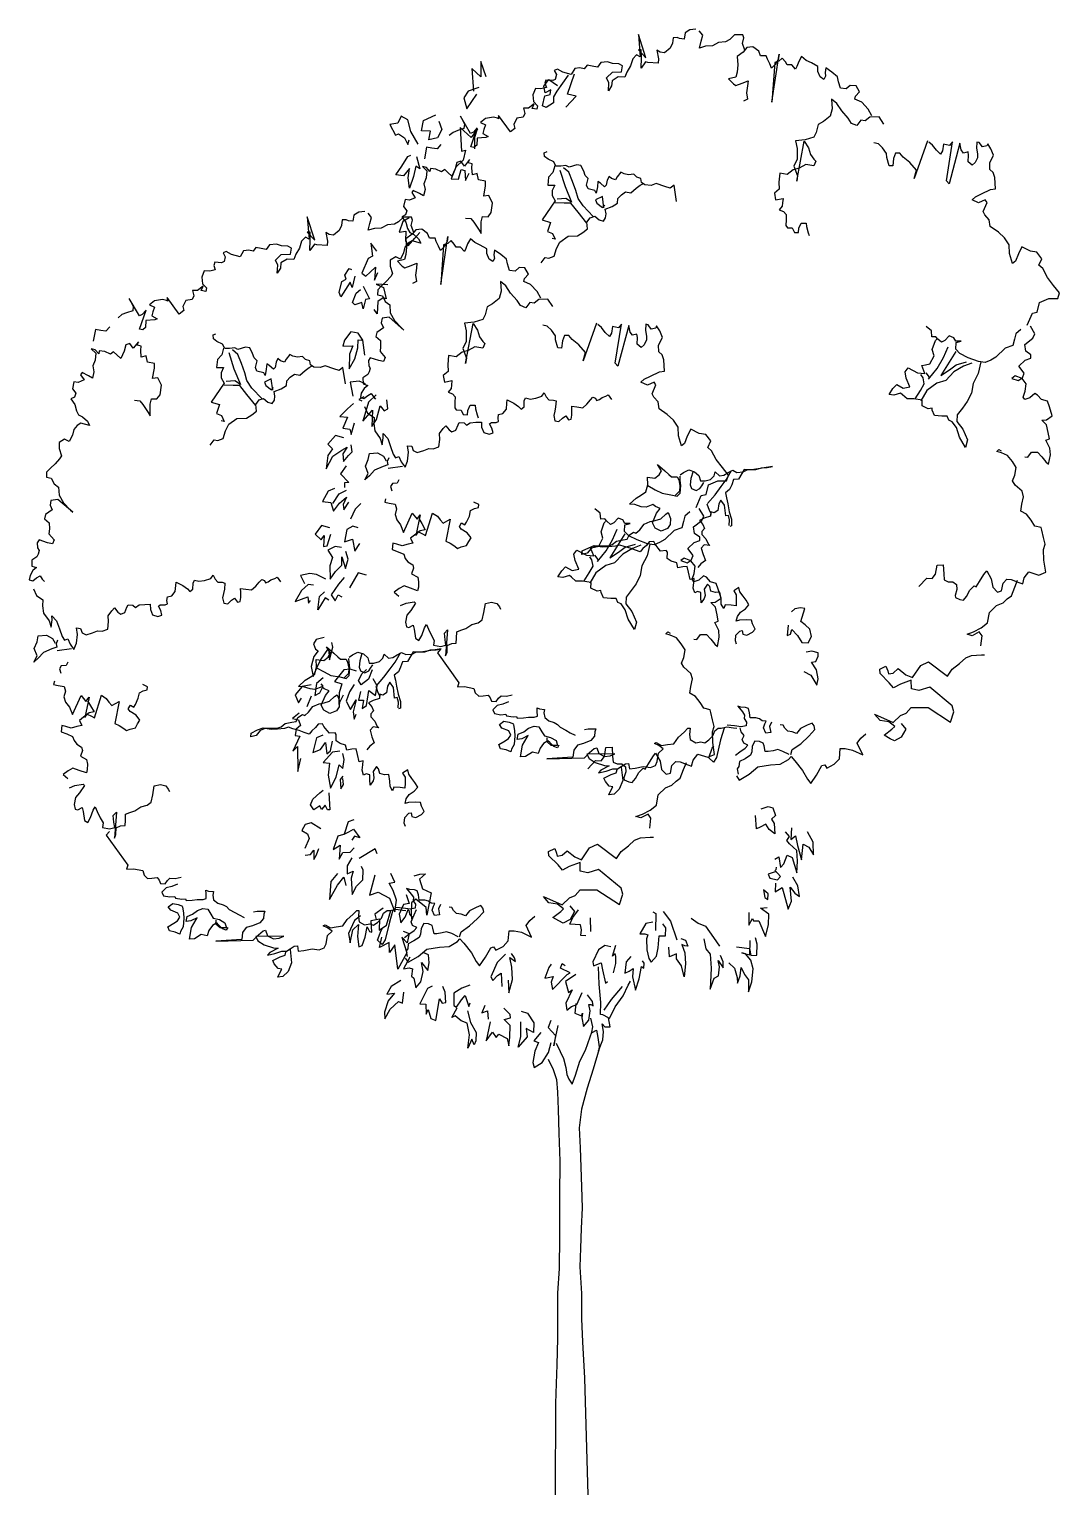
# Model space of a CAD drawing. Extents: x 5694.7 to 5702.2, y -1409.7 to -1398.9.
import ezdxf

# ---------------------------------------------------------------- set-up
doc = ezdxf.new("R2010")
doc.units = 0
doc.header["$MEASUREMENT"] = 0
doc.layers.get('0').update_dxf_attribs({"linetype": 'CONTINUOUS'})

# ---------------------------------------------------------------- blocks, each defined once
blk = doc.blocks.new('ARBREP')
for points in [[(-15.83, 190.74), (-18.78, 190.5), (-21.15, 189.05), (-21.6, 185.97), (-23.78, 186.24), (-24.96, 186.71), (-26.87, 186.62), (-27.22, 183.91), (-28.4, 181.44), (-31.17, 179.17), (-33.29, 179.52), (-34.85, 180.53), (-34.11, 176.29), (-34.23, 174.26), (-39.28, 174.45), (-40.4, 174.87), (-42.59, 171.74), (-42.41, 176.86), (-42.45, 180.71), (-43.89, 180.68), (-40.25, 176.83), (-43.87, 188.15), (-43.04, 177.35), (-44.83, 178.21), (-46.67, 176.31), (-47.65, 172.87), (-49.53, 169.88), (-50.5, 167.41), (-53.74, 167.57), (-56.73, 165.67), (-57.01, 163.12), (-58.5, 160.74), (-58.25, 164.65), (-59.41, 167.02), (-56.57, 169.74), (-52.09, 170.03), (-51.65, 172.87), (-53.38, 173.82), (-56.47, 174.04), (-58.92, 174.85), (-62.27, 174.49), (-63.89, 172.25), (-66.44, 172.68), (-68.92, 173.27), (-70.31, 171.49), (-72.36, 171.92), (-74.93, 171.53), (-76.66, 168.63), (-80.76, 169.79), (-83.38, 171.27), (-84.9, 170.55), (-83.88, 168.71), (-84.47, 166.32), (-85.63, 165.81), (-88.94, 165.98), (-89.42, 164.4), (-88.72, 162.26), (-91.45, 161.73), (-94.07, 161.86), (-95.36, 158.81), (-94.99, 155.56), (-93.07, 153.48), (-93.4, 151.74), (-95.67, 152.17), (-94.71, 154.42), (-97.48, 152.3), (-99.89, 152.27), (-99.2, 149.69), (-99.99, 147.9), (-103.1, 147.37), (-104.6, 144.38), (-104.03, 142.42), (-106.26, 140.73), (-112.14, 148.76), (-112.03, 147.04), (-112.48, 147.42), (-114.44, 147.84), (-118.37, 147.18), (-120.82, 145.27), (-118.37, 144.16), (-119.17, 141.92), (-119.66, 139.96), (-117.07, 138.4), (-118.21, 137.96), (-122.52, 137.56), (-122.67, 134.22), (-124.04, 133.13), (-125.62, 133.47), (-122.46, 142.65), (-124.32, 140.51), (-125.68, 139.92), (-130.66, 148.33), (-128.71, 144.44), (-128.92, 142.39), (-131.94, 141.42), (-134.24, 140.48), (-136.07, 138.95)], [(8, 180.53), (6.79, 183.87), (7.45, 186.49), (6.98, 188.02), (2.98, 188.03), (0.65, 185.74), (-1.41, 184.66), (-4.82, 184.3), (-7.8, 182.71), (-11.12, 182.54), (-14.14, 181.58), (-13.32, 184.94), (-12.5, 187.86), (-14.26, 189.95)], [(69.96, 148.57), (68.13, 151.78), (64.99, 155.25), (61.7, 156.68), (62.02, 158.04), (63.95, 160.25), (62.23, 163.23), (59.43, 163.38), (57.44, 161.62), (54.65, 162.06), (53.66, 165.17), (53.21, 167.5), (50.45, 169.84), (47.41, 171.95), (47.13, 169.61), (47.4, 167.88), (46.53, 166.31), (44.74, 167.57), (43.61, 170.22), (43.67, 172.63), (40.46, 174.36), (37.84, 175.57), (35.63, 177.5), (34.29, 174.97), (33.39, 172.65), (32.7, 171.32), (30.84, 173.31), (28.66, 173.45), (27.79, 174.9), (26.26, 176.59), (24.63, 175.2), (22.59, 174.56), (21.17, 155.25), (24.7, 178.62), (24.27, 176.06), (22.84, 173.53), (21.01, 171.76), (20.15, 173.91), (18.99, 176.12), (18.43, 177.73), (15.71, 177.7), (14.77, 180), (11.97, 182.16), (9.02, 181.79), (7.22, 179.64), (4.23, 177.44), (4.52, 173.43), (4.21, 169.83), (3.54, 167.42), (0.05, 166.53), (2.42, 164.06), (3.6, 163.35), (6.72, 164.49), (9.55, 165.62), (9.34, 163.15), (8.8, 159.76), (9.34, 156.66), (7.42, 155.64)], [(75.74, 144.44), (73.41, 147.96), (68.95, 147.91), (66.65, 146.09), (64.63, 146.42), (62.6, 143.84), (59.99, 144.87), (58.39, 147.32), (55.23, 150.95), (52.9, 154.47), (50.23, 156.63), (50.57, 151.96), (49.58, 148.3), (46.42, 145.72), (43.83, 144.28), (42.76, 140.46), (41.71, 138.07), (37.46, 136.8), (32.7, 136.31), (33.52, 132.6), (33.56, 127.45), (31.88, 123.96), (33.74, 119.32), (33.3, 116.61), (36.97, 136.21), (39.08, 132.92), (40.07, 129.64), (41.67, 127.35), (42.62, 126.49), (41.66, 124.17), (37.76, 124.79), (34.56, 122.99), (31.58, 122.22), (28.68, 119.88), (25, 120.56), (24.59, 116.19), (24.82, 112.72), (22.43, 110.83), (23.02, 107.57), (26.66, 108.3), (26.39, 106.05), (26.2, 104.55), (24.81, 102.68), (26.89, 101.82), (28.14, 100.35), (28.08, 97.79), (28.01, 95.07), (28.74, 94), (31.08, 93.94), (32.16, 91.73), (34.21, 91.62), (34.39, 93.8), (35.51, 96.27), (37.92, 96.28), (38.12, 94.53), (38.87, 91.57), (39.37, 90.15)], [(97.02, 136.39), (90.59, 118), (91.66, 122.04), (88.43, 125.74), (85.18, 128.31), (83.63, 130.29), (81.45, 130.34), (80.48, 127.73), (80.09, 124.12), (78.3, 124.23), (77.17, 128.19), (77.07, 130.22), (75.16, 132.98), (73.11, 134.91), (70.93, 135.42)], [(145.62, 46.4), (148.16, 52.3), (150.52, 52.78), (151.69, 57.57), (156.26, 59.43), (160.55, 59.49), (161.46, 62.25), (158.45, 65.88), (155.51, 69.79), (153.2, 74.13), (151.36, 75.7), (152.78, 78.89), (150.36, 82.04), (147.21, 82.49), (143.1, 84.64), (141.37, 81.21), (139.94, 77.62), (138.54, 76.53), (137, 81.38), (136.88, 85.69), (134.61, 89.06), (131.58, 91.85), (127.65, 94.64), (127.13, 97.9), (124.99, 100.22), (124.21, 101.9), (126.1, 106.23), (125.16, 107.6), (121.88, 106.08), (118.75, 107.53), (120.38, 109.08), (123.35, 110.51), (127.78, 112.67), (130.26, 112.98), (129.95, 118.43), (129.1, 120.94), (127.47, 122.33), (127.39, 125.58), (129.21, 129.38), (128, 132.51), (126.4, 134.95), (126, 133.9), (123.8, 133.44), (122.28, 135.51), (121.13, 135.76), (121, 132.82), (121.4, 130.01), (121.42, 128.13), (120.3, 125.75), (118.84, 124.5), (116.93, 126.13), (117.01, 129.36), (116.8, 131.02), (114.6, 130.41), (113.44, 132), (112.83, 135.2), (107.57, 115.41), (106.26, 116.79), (109.22, 135.81), (107.75, 134.1), (104.82, 134.64), (104.37, 131.46), (103.43, 129.83), (101.37, 131.78), (99.53, 134.23), (97.68, 135.62)], [(-140.17, 134.59), (-142.03, 132.37), (-144.59, 132.72), (-147.14, 133.31), (-148.18, 127.55)], [(-25.26, 106.81), (-26.51, 114.75), (-28.36, 113.2), (-30.97, 114.01), (-35.18, 115.55), (-37.67, 114.63), (-40.7, 114.86), (-42.39, 116.09), (-42.72, 117.91), (-44.68, 118.58), (-46.15, 120.02), (-48.65, 119.71), (-50.89, 120.29), (-52.4, 121.01), (-54.17, 118.8), (-54.96, 117.38), (-56.98, 118.02), (-58.17, 119.02), (-59.12, 117.23), (-59.62, 114.68), (-60.41, 113.88), (-62.4, 115.74), (-63.66, 116.45), (-63.88, 113.87), (-64.39, 110.81), (-65.11, 112.11), (-68.41, 112.94), (-69.14, 114.77), (-68.38, 117.91), (-69.78, 119.45), (-70.55, 121.59), (-71.92, 124.25), (-73.95, 124.6), (-77.66, 123.56), (-79.17, 124.35), (-81.74, 124.03), (-84.15, 123.94), (-85.16, 126.08), (-87.92, 127.34), (-89.63, 128.75), (-89.81, 130.56), (-88.43, 131.19)], [(-128.19, 98.71), (-125.56, 98.42), (-124.08, 96.73), (-121.45, 92.74), (-120.51, 91.21), (-120.54, 96.87), (-119.88, 99.42), (-117.17, 99.36), (-115.59, 101.44), (-114.98, 106.02), (-116.77, 109.69), (-119.27, 109.37), (-118.38, 114.39), (-118.42, 116.67), (-121.79, 117.34), (-122.49, 120.45), (-124.82, 119.82), (-125.05, 123.14), (-124.94, 125.1), (-126.87, 125.61), (-126.17, 127.25), (-128.72, 124.07), (-130.42, 126.36), (-132.4, 125.81), (-133.13, 122.73), (-134.74, 119.08), (-136.8, 120.85), (-138.27, 122.32), (-139.82, 121.23), (-142.57, 122.51), (-145.28, 122.79), (-145.54, 121.36), (-147.24, 123.28), (-149.17, 123.79), (-147.03, 121.71), (-147.27, 118.24), (-148.46, 115.46), (-147.86, 112.67), (-148.59, 109.59), (-150.54, 110.63), (-153.66, 112.2), (-154.37, 111.16), (-152.71, 108.62), (-155.52, 107.34), (-157.63, 107.7), (-158.31, 104.31), (-156.7, 102.24), (-157.41, 100.22), (-159.18, 99.36), (-157.27, 96.75), (-156.37, 93.64), (-155.36, 91.58), (-153.41, 90.63), (-150.99, 88.52), (-149.97, 86.39), (-150.04, 86.4), (-154.23, 87.55), (-156.07, 86.38), (-157.71, 84.45), (-158.37, 81.68), (-159.88, 78.69), (-162.19, 79.74), (-164.86, 78.14), (-164.86, 75.27), (-163.67, 71.62), (-164.6, 70.2), (-166.85, 67.78), (-169.08, 65.71), (-170.94, 63.66), (-171, 61.23), (-168.67, 60.73), (-167.3, 58.05), (-165.08, 56.34), (-164.8, 52.42), (-162.69, 48.81), (-159.37, 45.2), (-158.21, 44.11), (-165.44, 50.4), (-168.85, 49.95), (-169.28, 47.62), (-168.21, 45.25), (-171.42, 42.98), (-171.92, 40.9), (-169.64, 39.03), (-169.55, 36.09), (-169.83, 33.6), (-167.34, 30.67), (-168.13, 28.81), (-170.46, 29.3), (-174.65, 30.62), (-175.52, 29.2), (-175.34, 26.72), (-174.62, 25.49), (-175.12, 23.75), (-175.75, 22.35), (-178.13, 20.75), (-178.11, 17.88), (-175.8, 17.14), (-177.63, 15.68), (-178.99, 13.37), (-179.41, 11.19), (-177.68, 10.71), (-175.83, 12.24), (-174.15, 13.19), (-173.06, 11.57), (-172.03, 10.42)], [(-84.68, 124.1), (-85.51, 120.87), (-87.68, 118.67), (-88.06, 114.68), (-84.68, 114.75), (-85.86, 112.13), (-85.92, 109.63), (-84.39, 107.12), (-90.79, 97.77), (-86.67, 96.61), (-88.14, 92.21), (-85.75, 91.24), (-84.38, 88.41), (-85.94, 88.68)], [(-82.16, 122.01), (-79.63, 114.11), (-76.49, 106.41), (-79.24, 108.2), (-83.4, 107.92)], [(-65.94, 99.38), (-70.88, 104.62), (-73.27, 108.3), (-74.39, 112.17), (-75.95, 116.58), (-77.81, 121.07), (-80.32, 123.25)], [(-91.21, 76.87), (-89.34, 79.48), (-87.54, 79.13), (-84.86, 80.04), (-83.74, 83.86), (-82.14, 87.01), (-78.16, 89.92), (-73.56, 90.05), (-70.96, 91.65), (-68.64, 93.48), (-69.03, 96.65), (-67.32, 98.88), (-65.18, 99.58), (-63.04, 97.88), (-60.93, 97.14), (-59.85, 98.86), (-59.65, 100.8), (-60.04, 103), (-56.63, 104.29), (-54.03, 105.95), (-53.89, 108.23), (-52.19, 110.07), (-50.12, 111.45), (-47.57, 111.02), (-44.96, 113.21), (-43.02, 114.69), (-41.43, 115.54)], [(-60.65, 103.63), (-61.42, 109.22), (-64.78, 107.57), (-64.06, 105.97), (-61.39, 103.87), (-60.31, 104.97)], [(-68.95, 96.2), (-73.29, 101.5), (-76.79, 105.89), (-80.04, 105.9), (-84.41, 106.06)], [(142.54, 44.37), (140.18, 42.3), (139.5, 39.69), (138.67, 36.61), (134.95, 35.2), (130.41, 30.84), (127.88, 29.39), (125.13, 28.33), (121.98, 28.78), (116.9, 30.62), (112.79, 32.68), (110.81, 34.7), (110.95, 38.01), (113.53, 38.7), (110.9, 38.7), (109.94, 40.37), (107.62, 41.25), (105.47, 38.98), (103.95, 38.24), (102.08, 39.72), (101.14, 40.87), (99.17, 40.78), (98.93, 43.72), (96.35, 45.88)], [(144.57, -17.69), (146, -17.88), (147.72, -15.51), (150.66, -15.42), (152.79, -17.66), (154.79, -20.11), (156.11, -21.36), (156.97, -16.76), (156.76, -13.53), (154.73, -9.55), (156.47, -8.9), (155.87, -5.8), (155.05, -2.09), (152.83, 0.22), (155.02, 0.32), (157.87, 2.22), (156.45, 6.7), (155.48, 9.44), (152.69, 10.25), (150.64, 12.42), (149.29, 13.14), (146.92, 11.01), (144.56, 10.29), (143.68, 11.46), (144.65, 14.29), (145.18, 17.83), (143.14, 20.44), (139.77, 21.8), (138.23, 20.56), (141.3, 19.49), (143.28, 20.73), (144.17, 23.14), (141.62, 26.42), (144.63, 29.45), (147.5, 30.44), (147.41, 32.03), (144.95, 33.82), (144.43, 37.08), (148.41, 40.08), (149.43, 42.24), (147.2, 45.98)], [(123.1, 28.53), (121.76, 22.97), (119.23, 17.97), (118.44, 13.39), (116.4, 9.22), (114.05, 5.96), (111.57, 2.77), (111.4, -0.48), (114.34, -4.23), (116.56, -9.41), (115.64, -13.08), (112.6, -8.04), (111.11, -3.47), (109.15, -0.58), (107.51, 0.21), (106.71, 2.04), (104.01, 2.04), (100.47, 2.5), (99.33, 5.02), (99.27, 6.06), (97.45, 5.66), (94.39, 7.08), (94.45, 9.89), (90.33, 10.51), (87.08, 10.5), (84.94, 12.45), (83.9, 13.38), (80.63, 12.31), (78.29, 12.6), (80.18, 15.65), (82.03, 17.55), (85.24, 15.82), (88.5, 16.34), (86.7, 20.69), (86.11, 23.74), (87.59, 25.65), (92.2, 23.2), (95.75, 22.89), (94.25, 26.77), (96.13, 27.11), (98.18, 27.59), (100.23, 31.47), (99.4, 34.65), (100.87, 38.93), (101.55, 39.66)], [(96.2, 23.19), (97.81, 21.12), (97.56, 20.13), (101.75, 25.41), (104.9, 30.75), (107.12, 35.91)], [(110.91, 33.63), (103.57, 21.89), (107.77, 24.65), (111.07, 27.07), (116.08, 28.61)], [(91.09, 10.63), (93.59, 14.57), (95.48, 17.86), (94.86, 20.88), (93.77, 22.41)], [(118.72, 28.02), (114.62, 26.54), (109.87, 23.78), (105.92, 19.5), (101.67, 18.23), (96.75, 14.58), (93.85, 9.59)], [(-177.39, 6.77), (-175.88, 3.57), (-172.76, 1.53), (-172.9, -1.4), (-172.39, -5.1), (-169.75, -8.72), (-168.7, -11.91), (-168.24, -8.38), (-168.35, -6.41), (-166.06, -8.72), (-164.72, -12.69), (-163.37, -16.41), (-162.28, -18.18), (-160.61, -17.6), (-159.54, -20.12), (-157.64, -22.79), (-156.44, -19.75), (-155.97, -15.45), (-156.42, -12.28), (-154.37, -12.55), (-153.61, -14.67), (-151.66, -15.55), (-148.54, -14.65), (-146.11, -13.65), (-143.86, -13.77), (-141.12, -12.77), (-140.73, -9.18), (-140.88, -6.3), (-139.1, -3.93), (-137.79, -2.53), (-136.18, -4.6), (-134.83, -5.47), (-132.84, -4.74), (-131.81, -2.14), (-131.25, -0.93), (-128.85, -1.08), (-127.66, -2.23), (-125.82, -1.06), (-123.12, -0.84), (-120.4, -0.74), (-120.37, -3.31), (-119.3, -5.83), (-116.69, -6.71), (-114.71, -6.07), (-115.25, -3.8), (-116.49, -1.65), (-115.56, -0.92), (-113.15, -0.91), (-112.09, -0.56), (-112.27, 1.19), (-112, 2.91), (-109.89, 3.48), (-108.25, 5.54), (-107.97, 8.4), (-107.84, 10.06), (-104.56, 8.39), (-102.26, 6.83), (-101.09, 5.53), (-99.63, 6.71), (-99.56, 9.64), (-98.93, 10.98), (-96.67, 10.48), (-93.94, 10.95), (-90.91, 11.79), (-89.81, 13.48), (-89.75, 13.48), (-88.8, 11.49), (-87.48, 10.12), (-85.3, 9.98), (-84.03, 9.57), (-84.25, 6.64), (-84.67, 4.55), (-85.17, 2.44), (-84.54, -0.21), (-82.67, -0.56), (-80.82, 1.21), (-79.29, 2.3), (-77.9, 0.3), (-76.61, 0.58), (-76.26, 2.54), (-76.35, 5.11), (-76.4, 6.92), (-73.91, 6.62), (-71.04, 6.26), (-69.04, 8.03), (-67.27, 10.02), (-66.11, 11.34), (-64.75, 10.87), (-64.24, 9.73), (-62.88, 10.29), (-61.58, 11.17), (-59.69, 11.88), (-58.61, 12.45), (-57.01, 10.22)], [(92.8, -80.97), (96.65, -76.93), (99.3, -77.05), (101.01, -74.97), (101.71, -70.55), (104.74, -70.31), (104.93, -74.69), (105.17, -77.63), (107.11, -78.58), (109.45, -78.57), (111.24, -79.9), (111.4, -82.4), (110.49, -85.31), (110.62, -86.22), (112.85, -87.25), (114.53, -87.6), (116.14, -85.73), (117.73, -82.76), (119.82, -80.62), (120.84, -81.02), (122.43, -78.43), (124.54, -75.08), (125.93, -73.36), (128.12, -77.19), (128.84, -81.28), (131.13, -83.61), (133.11, -83.06), (133.88, -79.29), (135.8, -77.31), (137.9, -77.58), (141.58, -79.01), (143.44, -79.58), (144.19, -76.66), (146.52, -73.71), (151.39, -75.33), (154.67, -73.9), (153.81, -68.07), (153.64, -62.94), (154.45, -60.3), (153.62, -57.04), (152.8, -53.41), (152.8, -53.41), (152.52, -52.13), (149.44, -51.44), (147.63, -48.54), (145.36, -45.68), (142.61, -44.12), (143.06, -40.81), (143.9, -37.14), (143.14, -34.47), (139.74, -31.45), (138.51, -29.46), (139.7, -26.7), (140.32, -22.94), (138.42, -20.04), (136.08, -17.03), (133.08, -15.76), (130.84, -15.18), (131.84, -14.14), (132.95, -14.77)], [(-165.6, -18.23), (-166.32, -19.96), (-166.05, -21.56), (-168.35, -22.48), (-172.46, -24.26), (-175.02, -26.92), (-177.16, -28.9), (-175.59, -25.85), (-176.94, -22.28), (-175.58, -19), (-174.99, -16.14), (-170.98, -15.7), (-168.14, -17.42), (-166.76, -19.73)], [(-165.8, -23.22), (-158.84, -22.26)], [(3.97, -109.09), (3.39, -107.42), (3.68, -104.62), (5.54, -102.63), (6.69, -102.35), (7.03, -104.17), (9.05, -104.59), (11.8, -103.15), (13.12, -101.75), (11.81, -99.15), (11.25, -97.33), (9, -97.21), (5.38, -97.28), (3.84, -97.77), (4.35, -95.6), (5.84, -93.51), (8.29, -91.84), (9.99, -89.92), (8.61, -87.54), (7.15, -85.63), (5.61, -83.47), (5.06, -81.36), (2.61, -83.03), (3.85, -85.02), (3.85, -87.9), (3.72, -90.37), (1.32, -90.09), (-1.64, -89.93), (-2.27, -91.6), (-3.5, -89.51), (-3.6, -86.88), (-4.12, -83.71), (-6.31, -83.88), (-8.55, -83.23), (-9.12, -80.94), (-10.13, -79.86), (-11.78, -82.25), (-11.41, -85.35), (-11.82, -86.76), (-13.21, -88.85), (-13.46, -86.19), (-13.47, -83.87), (-15.12, -83.37), (-16.41, -84.02), (-17.13, -81.66), (-16.83, -79.04), (-16.72, -77.07), (-18.61, -77.47), (-19.43, -73.98), (-20.05, -71.12), (-22.24, -71.29), (-24.6, -71.83), (-25.2, -69.41), (-27.83, -68.51), (-29.84, -67.27), (-29.77, -64.18), (-30.34, -63.41), (-33.07, -63.63), (-34.25, -62.19), (-35.78, -60.34), (-36.43, -58.96), (-38.62, -59.13), (-39.88, -60.85), (-41.64, -62.4), (-42.95, -64.02), (-45.37, -63.28), (-47.82, -62.25), (-50.89, -61.41), (-53, -60.7), (-54.96, -61.25), (-58.43, -61.63), (-61.47, -61.78), (-64.48, -61.25), (-66.91, -62.32), (-68.85, -64.7), (-71.43, -65.31), (-71.23, -63.59), (-68.1, -62), (-65.38, -60.94), (-61.83, -61.15), (-58.04, -61.02), (-56.68, -60.46), (-54.61, -58.85), (-51.35, -58.24), (-49.31, -57.84), (-48.42, -55.9), (-46.29, -54.44), (-45.09, -54.91), (-43.24, -53.37), (-41.14, -50.47), (-38.1, -49.26), (-35.66, -48.72), (-33.01, -47.88), (-30.55, -45.68), (-29.38, -44.87), (-28.17, -47.77), (-28.39, -50.7), (-29.65, -52.64), (-32.84, -53.98), (-35.75, -52.41), (-37.06, -49.82), (-35.05, -45.2), (-33.27, -42.97), (-35.59, -41.94), (-36.76, -40.92), (-40.13, -42.21), (-42.53, -42), (-45.67, -41.02), (-48.16, -40.81), (-44.91, -37.79), (-42.4, -36.19), (-40.24, -34.81), (-39.34, -31.29), (-39.48, -27.66), (-35.87, -28.12), (-33.71, -26.52), (-32.62, -24.51), (-34.59, -21.52), (-30.97, -24.61), (-29.04, -26.4), (-27.69, -27.41), (-25, -27.4), (-24.2, -28.99), (-23.66, -31.81), (-23.86, -34.52), (-26.1, -36.66)], [(-39.35, -31.73), (-35.69, -33.72), (-32.34, -35.36), (-27.99, -36.15), (-24.97, -36.82), (-23.44, -35.44), (-23.2, -31.73), (-23.45, -29.16), (-23.56, -27.19)], [(-23.45, -26.53), (-21.92, -25.29), (-19.26, -24.07), (-16.48, -24.95), (-14.42, -26.81), (-13.64, -29.48), (-11.39, -29.44), (-8.72, -28.69), (-7.02, -26.91), (-6.45, -25.03), (-4.31, -27.04), (-2.2, -26.65), (-0.05, -25.42), (2.08, -24.19), (4.11, -25.27), (7.21, -24.97), (9.11, -24.04), (13.4, -23.83), (16.14, -22.99), (18.95, -22.92), (21.44, -22.45), (11.45, -24.03), (7.68, -23.94), (4.94, -28.63), (2.5, -28.79), (1.63, -31.4), (0.51, -33.65), (-1.49, -35.33), (-0.93, -37.75), (-0.33, -40.64), (0.41, -44.59), (1.52, -48.15), (1.54, -51.31), (0.62, -51.69)], [(-17.22, -24.71), (-18.3, -28.31), (-18.59, -31.31), (-17.95, -33.22), (-15.78, -34.09), (-13.95, -33.16), (-13.02, -31.9), (-11.94, -30.18)], [(-10.21, -40.41), (-6.49, -36.28), (-3.52, -32.19), (-1.03, -28.93), (1.57, -24.4)], [(-160.65, -28.91), (-161.44, -30.55), (-163.79, -30.74), (-164.73, -32.15), (-164.1, -34.36)], [(-167.13, -38.26), (-167.54, -39.78), (-165.36, -40.36), (-162.43, -40.72), (-161.73, -43.01), (-162.48, -45.84), (-161.7, -48.36), (-159.79, -50.81), (-158.31, -54.53), (-154.14, -45.24), (-151.79, -48.1), (-150.22, -45.95), (-152.31, -55.98), (-151.12, -54.33), (-149.05, -55.28), (-147.63, -56.09), (-144.17, -45.1), (-141.86, -46.59), (-140.55, -48.43), (-139.09, -50.12), (-135.64, -48.17), (-137.73, -58.79), (-135.56, -59.84), (-133.34, -61.3), (-132, -62.33), (-130.25, -61.53), (-127.61, -60.99), (-126.57, -58.99), (-125.47, -57.2), (-127.31, -54.81), (-130.28, -53), (-131.15, -51.7), (-130.05, -49.84), (-128.5, -50.87), (-127.63, -49.59), (-126.28, -46.55), (-125.69, -43.91), (-123.85, -42.89), (-121.9, -42.41), (-121.71, -40.91), (-124.02, -39.8)], [(0.41, -51.22), (0.61, -48.44), (0, -46.24), (-1.29, -46.43), (-1.85, -41.29), (-3.67, -38.75), (-4.71, -40.69), (-5.23, -43.84), (-7, -45.01), (-8.49, -44.52), (-8.69, -46.57), (-11.81, -47.62), (-14.02, -48.7), (-12.42, -50.77), (-11.68, -52.6), (-12.94, -54.16), (-12.9, -55.51), (-10.98, -57.67), (-9.91, -60.04), (-9.03, -60.97), (-11.74, -60.53), (-13.28, -62.15), (-12.38, -65.33), (-11.23, -68.23), (-13.46, -69.84), (-14.93, -71.61)], [(-10.52, -40.56), (-9.44, -43.68), (-8.45, -45.58)], [(-150.95, -47.81), (-149.5, -50.19), (-147.83, -53.23), (-150.24, -53.71), (-153.01, -55.83), (-154.95, -57.31), (-153.86, -59.81), (-156.14, -60.29), (-159.03, -61.06), (-161.65, -60.32), (-163.6, -59.83), (-163.89, -62.89), (-161.05, -63.95), (-158.29, -65.21), (-157.59, -67.19), (-156.19, -68.88), (-153.88, -70.37), (-153.48, -72.04), (-154.51, -74.74), (-151.46, -76.4), (-151.07, -78.66), (-151.13, -81.22), (-151.54, -82.96), (-155.05, -81.75), (-158.12, -80.62), (-160.49, -81.91), (-162.94, -83.75), (-160.64, -85.6)], [(123.05, -109.89), (123.62, -105), (122.3, -103), (118.79, -104.89), (116.33, -104.15), (119.45, -103.02), (123.25, -101.08), (126.34, -98.65), (127.2, -93.61), (130.75, -90.16), (133.88, -88.86), (135.89, -86.97), (137.96, -85.42), (139.56, -81.3), (140.92, -77.87)], [(128.57, -77.94), (128.57, -77.94)], [(-159.78, -90.15), (-157.12, -89.08), (-153.17, -88.36), (-152.5, -89.04), (-154.86, -92.67), (-156.8, -94.97), (-157.47, -98.27), (-156.99, -100.62), (-155.72, -100.89), (-153.59, -99.79), (-153.11, -101.77), (-152.46, -106.16), (-150.89, -107.17), (-149.49, -104.73), (-148.19, -101.14), (-147.24, -99.41), (-146.24, -101.78), (-144.8, -104.75), (-143.42, -107.21), (-143.7, -109.53), (-140.24, -110.23), (-137.75, -109.53), (-138.13, -106.87), (-138.44, -103.7), (-136.89, -102), (-137.9, -114.76), (-137.17, -112.9), (-137.03, -109.72), (-134.89, -108.71), (-132.69, -108.54), (-132.57, -106.14), (-132.43, -103.05), (-130.36, -102.26), (-127.93, -101.41), (-125.04, -99.44), (-121.99, -98.69), (-119.99, -97.15), (-119.15, -93.63), (-118.45, -89.18), (-115.41, -88.5), (-112.86, -89.16), (-111.62, -90.78), (-111.12, -92.01)], [(-140.27, -111.42), (-141.84, -113.28), (-131.36, -127.92), (-132.09, -129.87), (-128.62, -129.64), (-124.11, -130.58), (-123.41, -132.79), (-121.72, -134.4), (-119.59, -134.16), (-117.09, -133.84), (-116.08, -135.21), (-115.44, -136.82), (-113.16, -137.03), (-112.09, -135.3), (-110.84, -134.21), (-108.22, -134.33), (-105.4, -133.74)], [(84.16, -147.76), (86.43, -150.53), (84.22, -154.32), (80.93, -156.14), (78.77, -155.1), (75.87, -153.46), (79.72, -150.46), (81.09, -149.21), (78.14, -146.95), (73.93, -146.32), (71.2, -143.23), (80.32, -147.16), (83.87, -143.84), (86.62, -142.62), (89.15, -139.96), (97.31, -139.93), (108.24, -147.12), (109.86, -142.09), (109.09, -139.14), (98.14, -129.98), (92.82, -131.6), (89.21, -130.77), (89.09, -126.61), (83.85, -128.59), (80.49, -130.32), (78.43, -127.8), (73.94, -123.32), (73.75, -121.19), (76.81, -119.83), (77.66, -121.97), (78, -123.57), (80.35, -123.09), (82.75, -120.87), (86.52, -123.9), (89.74, -125.34), (93.72, -119.4), (97.61, -117.59), (106.79, -124.61), (109.06, -121.26), (112.66, -118.47), (115.69, -115.69), (118.5, -114.54), (123.32, -114.19), (124.85, -114.22)], [(-107.13, -137.17), (-109.88, -138.3), (-112.7, -138.98), (-114.78, -141.05), (-113.99, -142.88), (-110.9, -143.4), (-108.42, -143.17), (-108.13, -143.99), (-104.98, -144.44), (-103.23, -144.26), (-102.94, -145.17), (-99.94, -145.02), (-97.52, -144.62), (-94.65, -144.68), (-93.13, -144.19), (-93.23, -141.71), (-93.26, -140.05), (-92.05, -140.52), (-89.65, -140.8), (-89.91, -142.54), (-89.52, -144.74), (-87.53, -146.44), (-84.89, -147.25), (-83.26, -148.13), (-81.94, -149.44), (-79.26, -150.92), (-77.16, -152.18), (-74.72, -153.46)], [(21.04, -147.03), (20.01, -149.2), (20.61, -152.17), (18.19, -152.4), (17.04, -149.81), (17.7, -147.86), (18.33, -146.53), (16.45, -146.42), (15.19, -145.48), (13.39, -144.98), (10.67, -145), (10.36, -142.43), (9.72, -140.36), (8.39, -139.89), (6.05, -139.75), (4.55, -139.27), (6.81, -142.04), (7.92, -143.57), (7.73, -145.31), (8.88, -146.99), (8.71, -148.8), (6.2, -149.41), (2.89, -148.89), (-0.66, -148.58)], [(-104.76, -148.14), (-104.24, -151.33), (-104.05, -153.75), (-104.46, -157.89), (-105.73, -160.27), (-105.98, -161.48), (-108.36, -160.58), (-111.07, -159.99), (-111.93, -158), (-108.86, -156.2), (-107.17, -155.02), (-106.01, -153.32), (-106.96, -151.34), (-110.39, -149.91), (-111.63, -148.22), (-109.47, -146.53), (-106.86, -147.05), (-104.75, -147.92)], [(-82.67, -158.24), (-83.37, -159.51), (-85.16, -158.87), (-87.09, -156.92), (-87.97, -156.09), (-90.12, -157.38), (-91.84, -159.75), (-92.71, -162.32), (-95.57, -161.63), (-98.94, -163.83), (-101.28, -164), (-100.31, -158.27), (-98.12, -154.41), (-97.57, -153.52), (-100.7, -155.11), (-102.96, -155.43), (-102.46, -152.96), (-99.78, -151.72), (-97.4, -150.05), (-94.75, -148.99), (-92.35, -149.33), (-90.88, -151.71), (-89.73, -153.7), (-86.65, -154.46), (-84.04, -156.02), (-83.27, -158.38), (-86.37, -158.38), (-88.43, -156.61), (-88.31, -154.64)], [(-70.12, -150.62), (-68.37, -150.35), (-64.61, -150.29), (-65.09, -151.78), (-65.23, -153.9), (-67.07, -156.04), (-70.57, -157.46), (-73.62, -158.3), (-75.42, -160.67), (-75.78, -164.13), (-88.53, -164.95), (-70.22, -164.41), (-67.67, -161.91), (-65.43, -159.86), (-64.21, -159.58), (-63.23, -162.32), (-60.4, -163.82), (-57.67, -163.42), (-55.31, -162.57), (-68.94, -162.6), (-67.93, -164.81), (-64.97, -166.78), (-60.4, -168.23), (-58.13, -168.29), (-62.11, -170.45), (-63.34, -171.79), (-59.63, -170.88), (-56.35, -169.76), (-54.01, -169.88), (-52.2, -168.73), (-50.2, -167.34), (-48.69, -167.16), (-48.29, -169.86), (-45.5, -169.49), (-41.54, -168.67), (-38.02, -169.13), (-35.59, -168.13), (-34.7, -166.27), (-34.01, -162.22), (-31.77, -160.08), (-33.99, -158.51), (-36.09, -157.42), (-35.17, -156.91), (-32.64, -158.4), (-29.76, -158.01), (-26.59, -157.55), (-24.39, -154.44), (-21.62, -151.94), (-19.7, -150.02), (-18.72, -150.04), (-18.93, -153.13), (-18.61, -155.48), (-15.92, -157.05), (-13.44, -156.57), (-11.55, -157.08), (-9.57, -155.69), (-7.63, -153.7), (-6.66, -151.3), (-4.97, -149.92), (-3.47, -150.02), (-0.74, -149.33), (2.5, -149.85), (4.15, -150.04)], [(-2.12, -149.9), (-3.83, -155.67), (-5.84, -164.22), (-7.33, -166.59), (-9.62, -164.51), (-7.85, -159.73), (-7.14, -158.6)], [(3.53, -163.22), (5.61, -161.55), (8.14, -159.73), (9.53, -158.24), (7.45, -157.37), (6.74, -155.45), (7.6, -153.59), (6.14, -151.75), (5.81, -149.77)], [(30.39, -162.88), (31.13, -160.4), (35.27, -157.55), (39.13, -153.95), (42.15, -150.62), (41.74, -148.89), (40.78, -147.58), (38.41, -148.59), (35.15, -150.17), (33.2, -152.53), (31.11, -151.73), (28.93, -151.46), (27.44, -149.99), (26.66, -148.47), (25.23, -148.35)], [(3.9, -173.26), (5.29, -175.26), (10.19, -172.37), (14.34, -168.91), (20.55, -167.86), (25.24, -167.6), (29.28, -165.19), (30.52, -163.85), (32.35, -165.95), (36.09, -170.63), (38.49, -174.91), (40.1, -176.91), (42.91, -172.82), (45.52, -168.2), (46.96, -167.79), (47.96, -169.41), (51.63, -167.52), (54.1, -164.86), (54.46, -159.9), (56.93, -159.96), (60.54, -160.64), (65.46, -162.94), (62.74, -157.29), (64.52, -154.92), (66.98, -152.73)], [(29.64, -162.86), (26.52, -161.28), (24.04, -160.32), (21.84, -160.95), (19.33, -161.4), (17.92, -161.37), (17.36, -158.66), (17.02, -157.28), (15.16, -156.55), (12.91, -156.37), (11.64, -158.81), (11.35, -161.46), (10.69, -163.17), (8.09, -164.85), (5.34, -166.29), (5.06, -168.69), (4.29, -169.74), (4.75, -172.47)], [(-52.2, -168.95), (-51.51, -175.53), (-53.2, -179.72), (-55.73, -182.15), (-58.31, -182.54), (-56.96, -179.78), (-56.34, -178.58), (-58.07, -178.25), (-59.97, -176.02), (-60.68, -174.41), (-57.17, -172.53), (-54.74, -171.83), (-54.1, -169.66)]]:
    blk.add_lwpolyline(points)
blk = doc.blocks.new('ARBRE0')
for points in [[(-62.4, 691.26), (-66.44, 698.76), (-66.24, 691.16), (-72.79, 695.24), (-71.71, 684.2)], [(-67.8, 686), (-75.59, 684.25), (-78.85, 680.92), (-76.64, 675.59), (-69.37, 682.72)], [(-2.51, 692.1), (-10.66, 684.16), (-13.3, 681.53), (-13.22, 678.56), (-18.54, 676.23), (-21.28, 677.06), (-19.6, 682), (-15.62, 682.6), (-15.2, 684.95), (-19.37, 683.4), (-20.37, 686.73), (-16.61, 689.92), (-10.35, 687)], [(-4.16, 676.35), (3.27, 681.71), (-2.9, 682.83), (2.23, 692.6)], [(-112.03, 658.34), (-117.47, 664.49), (-119.69, 670.19), (-124.49, 672.02), (-126.96, 668.61), (-132.85, 667.92), (-128.61, 662.76), (-126.44, 663.35), (-122.02, 661.39), (-119.75, 658.25), (-118.64, 660.47)], [(-97.04, 669.66), (-94.9, 665.47), (-97.99, 661.54), (-104.26, 660.47), (-103.2, 664.72), (-109.64, 664.81), (-108.23, 669.86), (-99.2, 672.7)], [(-70.73, 656.09), (-70.62, 661.86), (-68.81, 665.9), (-73.44, 661.67), (-81.4, 666.46), (-80.46, 655.04), (-77.64, 655.38), (-79.17, 650.59), (-84.51, 647.25), (-87.93, 641.47), (-82.55, 641.39), (-80.6, 646.04), (-78.03, 645.61), (-77.63, 640.62), (-74.9, 644.27)], [(-113.31, 652.4), (-110.96, 646.28), (-113.82, 647.6), (-115.49, 642.55), (-118.43, 636.93), (-119.58, 641.91), (-118.54, 646.57), (-122.81, 642.99), (-128.47, 643.48), (-123.99, 647.59), (-119.75, 652.45), (-117.43, 653.04)], [(-118.8, 622.42), (-123.27, 620.76), (-125.96, 615.42), (-121.07, 615.92), (-121.48, 611.28), (-119.34, 608.78), (-114.55, 612.63), (-111.04, 615.29)], [(-142.28, 606.24), (-146.75, 610.08), (-145.57, 603.71), (-148.74, 602.72), (-153.45, 595.52), (-150.32, 594.05), (-147.17, 596.06), (-143.36, 598.5), (-143.98, 592.04), (-141.74, 595.83)], [(-158.42, 594.1), (-160.34, 588.52), (-161.8, 591.08), (-168.81, 583.92), (-170.03, 586.07), (-167.99, 591.4), (-164.82, 592.5), (-165.74, 594.55), (-162.62, 597.83), (-160.95, 597.24)], [(-152.37, 589.14), (-147.69, 582.94), (-150.66, 582.6), (-152.46, 578.18), (-153.33, 581.25), (-158.42, 579.98), (-160.26, 581.21), (-157.41, 585.77), (-154.4, 587.54)], [(-134.39, 589.73), (-142.76, 590.15), (-137.44, 588.48), (-135.49, 583), (-137.84, 583.46), (-141.52, 581.71), (-142.11, 575.63), (-144.24, 577.76)], [(-151.22, 555.47), (-152.69, 562.77), (-156.02, 566.26), (-161.43, 566.91), (-166.06, 562.79), (-167.27, 559.93), (-159.81, 560.02), (-162.3, 556.07), (-162.49, 548.88), (-158.51, 553.73), (-156.32, 559.06), (-155.93, 562.95), (-153.22, 562.87)], [(-150.58, 541.62), (-155.4, 542.89), (-161.94, 542.34), (-159.95, 535.46)], [(-142.98, 536.14), (-148.54, 532.68), (-152.7, 523.41), (-145.5, 528.76), (-145.92, 520.77), (-142.55, 524.1), (-140.02, 530.83), (-137.01, 528.35), (-134.22, 529.44), (-135.09, 533.79)], [(-159.48, 531.97), (-163.89, 529.44), (-169.33, 525.57), (-163.78, 525.3), (-167.11, 519.94), (-162.23, 519.43), (-161.26, 516.9), (-158.59, 522.5)], [(-151.96, 535.26), (-155.54, 533.88), (-153.34, 533.19)], [(-166.49, 515.21), (-172.55, 516.33), (-178.24, 512.19), (-174.82, 509.87), (-178.2, 506.69), (-179.31, 500.11), (-174.46, 506.26), (-167.87, 509.15), (-164.03, 510.65), (-167.3, 507.36), (-166.83, 503.76), (-163.03, 506.68), (-160.51, 508.44), (-161.24, 511.89)], [(-164.81, 501.51), (-168.85, 497.68), (-162.94, 493.46), (-165.91, 493.23), (-166.07, 491.05)], [(-173.4, 490.47), (-177.85, 489.19), (-181.98, 484.22), (-176.05, 483.74), (-174.13, 479.53), (-169.6, 483.38), (-164.67, 486.22), (-166.91, 482.7), (-166.42, 480.11), (-162.8, 483.94)], [(-174.64, 483.25), (-169.98, 487.85), (-164.49, 489.69)], [(-154.04, 483.15), (-158.22, 480.48), (-161.56, 475.61)], [(-176.74, 471.37), (-182.94, 472.48), (-187.35, 468.26), (-183.14, 465.55), (-180.78, 467.53), (-181.28, 462.24), (-178.69, 462.58), (-175.9, 468.19)], [(-156.06, 471.28), (-159.92, 472.08), (-164.4, 470.53), (-166.01, 464.57), (-160.28, 465.78), (-158.43, 459.91), (-154.69, 463.74)], [(-168.27, 461.84), (-172.92, 462.2), (-178.26, 460.52), (-174.7, 456.88), (-176.77, 452.84), (-176.6, 446.29), (-172.71, 450.12), (-167.89, 453.07), (-167.89, 457.21), (-165.17, 451.49), (-163.37, 456.05), (-165.13, 459.85)], [(-188.72, 443.4), (-192.61, 443.68), (-197.39, 440.73), (-202.03, 435.48), (-192.94, 437.76), (-192.37, 434.57), (-190.97, 435.89)], [(-179.69, 446.36), (-186.41, 448.62), (-191.32, 449.13), (-198.12, 448.16), (-195.19, 444.25)], [(-166.34, 447.2), (-170.51, 443.89), (-175.87, 438.62), (-172.86, 435.84), (-170.59, 438.61), (-168.01, 437.78)], [(-150.02, 448.27), (-156.12, 449.43), (-162.47, 442.03)], [(-177.5, 436.13), (-180.2, 437.19), (-185.47, 431.4), (-184.21, 437.87), (-180.54, 440.16)], [(158.47, 423.97), (157.59, 418.94), (160.13, 419.5), (161.13, 421.71), (165.31, 418.88), (168.34, 415.5), (172.98, 415.24), (175.34, 418.36), (174.34, 421.95), (170.71, 424.03), (167.58, 425.61), (169.65, 429.92), (170.5, 432.01), (167.4, 432.42), (163.16, 431.82), (160.9, 430.48)], [(-181, 417.89), (-186.62, 416.87), (-188.75, 414.74), (-187.14, 412.22), (-185.31, 411.37), (-188.33, 408.58), (-190.38, 403.78), (-188.97, 398.81), (-186.26, 403.1), (-183.53, 406.78), (-177.77, 412.47), (-176.98, 406.96), (-174.55, 413.2), (-175.25, 415.48)], [(169.77, 401.37), (174.94, 399.59), (179.43, 394.7), (180.41, 397.7), (179.12, 402.15), (175.56, 405.9), (178.64, 406.13), (180.38, 408.74), (180.45, 410.4), (175.8, 411.18), (171.55, 410.69)], [(-157.14, 401.42), (-161.8, 402.47), (-166.53, 402.08), (-173.35, 396.4), (-167.9, 395.37), (-169.97, 390.95), (-170.08, 385.41), (-166.63, 389.98)], [(-145.75, 402.14), (-148.56, 397.54), (-153.88, 394.84), (-155.89, 396.97), (-153.01, 400.4), (-149.86, 402.29)], [(-190.41, 394.89), (-196.94, 393.96), (-202.1, 389.94), (-199.55, 386.06), (-197.43, 388.3)], [(-181.5, 398.21), (-186.55, 395.52), (-187.71, 389.57), (-184.01, 390.84), (-181.5, 394.22), (-183.08, 395.35)], [(-159.04, 394.97), (-162.3, 391.42), (-164.74, 386.83), (-161.65, 382.81), (-157.56, 387.55), (-159.59, 381.58), (-158.97, 378.14), (-157.38, 380.59)], [(-154.32, 391.63), (-155.75, 387.34), (-152.13, 387.32), (-153.08, 383.3), (-149.88, 384.67), (-148.15, 392.02), (-143.45, 389.58), (-142.03, 394.25), (-144.95, 397.79)], [(-190.37, 389.24), (-193.47, 384.04)], [(-199.04, 381.03), (-203.98, 378.33), (-199.71, 377.81), (-198.24, 374.91), (-201.4, 373.28), (-202.07, 370.17), (-198.75, 369.85), (-203.67, 362.52), (-200.42, 364.68), (-200.09, 352.49), (-197.93, 358.83)], [(-181.92, 370.29), (-186.48, 369.04), (-189.27, 361.78), (-183.65, 363.21), (-179.87, 366.77), (-178.97, 361.15), (-176.29, 362.61), (-174.77, 367.43)], [(-169.47, 362.42), (-174.73, 362.01), (-181.57, 356.97), (-177.04, 356.68), (-178.05, 350.74), (-176.19, 344.5), (-172.22, 349.76), (-169.94, 355.74), (-167.22, 354), (-166.16, 358.4), (-167.15, 361.31)], [(-167.12, 350.28), (-169.11, 348.68), (-168.61, 344.17), (-166.86, 346.18), (-167.35, 349.21)], [(-177.56, 342.16), (-176.81, 333.82), (-178.36, 333.9), (-180.22, 336.18), (-182.73, 334.04), (-184.06, 335.81), (-188.41, 333.89), (-190.89, 336.27), (-189.19, 339.14), (-184, 342.22), (-181.59, 343.45)], [(-159.21, 329.02), (-163.44, 328), (-166.36, 322.01), (-162.78, 323.12), (-159.46, 324.49), (-154.87, 320.25), (-158.62, 321.05), (-160.75, 319.07)], [(138.74, 334.34), (143.87, 335.53), (147.09, 334.83), (149.11, 331.15), (146.22, 329.3), (148.09, 327.17), (148.71, 322.14), (144.55, 324.21), (142.18, 326.86), (137.85, 325.35), (135.16, 324.6), (134.46, 331.18)], [(-183.38, 324.65), (-190.28, 327.55), (-194.89, 326.79), (-197.26, 323.75), (-192.96, 322.21), (-191.77, 319.91), (-194.95, 315.07)], [(-166.85, 321.85), (-170.82, 320.99), (-174.26, 314.46), (-169.16, 316.66), (-169.88, 309.83), (-167.14, 313.1), (-161.88, 313.24), (-158.84, 315.39)], [(148.66, 309.82), (151.61, 310.92), (152.76, 305.79), (155.16, 307.55), (157.61, 311.83), (161.37, 310.65), (164.77, 303.17), (165.26, 308.83), (164.63, 313.97), (159.27, 317.3), (157.42, 318.91), (159.44, 320.88), (156.4, 323.13)], [(160.72, 325.06), (160.23, 319.36), (163.65, 321.26), (165.2, 316.55), (168.22, 309.44), (169.29, 317.19), (173.59, 315.61), (177, 311.97), (176.61, 318.13), (172.6, 323.19)], [(-194.87, 311.73), (-190.88, 312.09), (-188.53, 314.23), (-188.52, 309.6), (-186.51, 311.95), (-184.82, 314.97)], [(-142.04, 312.38), (-143.54, 314.9), (-155.24, 310.22)], [(-160.63, 310.45), (-164.15, 306.63), (-164.16, 302.64), (-159.71, 303.92), (-161.16, 300.53), (-160.31, 292.61), (-157.33, 296.68), (-152.67, 299.74), (-152.38, 304.49), (-153.48, 306.27)], [(-171.13, 302.87), (-176.03, 298.86), (-176.93, 290.09), (-171.2, 297.18), (-166.45, 301.03), (-165.06, 296.96)], [(-143.84, 302.05), (-147.84, 292.3), (-141.32, 293.75), (-133.15, 290.77), (-129.09, 284.17), (-128.07, 289.85), (-130.53, 294.53), (-133.34, 298.18), (-129.21, 298.56), (-132.15, 302.85)], [(-115.02, 301.65), (-110.82, 302.51), (-106.83, 302.62), (-111.13, 300.09), (-108.94, 295.37), (-102.75, 293.35), (-105.77, 282.5), (-106.28, 286.21), (-113.96, 290.37), (-117.12, 288.48), (-117.37, 282.56), (-116.89, 280.02), (-113.3, 285.23)], [(148.83, 303.65), (143.85, 302.5), (145.07, 300.57), (150.62, 299.71), (152.88, 301.42), (148.54, 304.4)], [(149.12, 298.12), (148.97, 293.86), (154.04, 296.07), (158.31, 285.37), (160.92, 289.32), (159.83, 296.11), (163.26, 293.22), (166.77, 291.66), (165.46, 296.9), (161.89, 301.02)], [(149.7, 304.69), (149.78, 305.86)], [(-137.76, 286.01), (-143.86, 283.03), (-142.74, 280.35)], [(-120.84, 292.6), (-118.65, 288.29), (-122.9, 287.8), (-126.12, 282.97), (-124.84, 278.75), (-121.56, 281.55), (-119.22, 285.6)], [(129.54, 283.85), (129.59, 277.68), (132.22, 280.95), (133.15, 279.84), (136.99, 279.8), (141.94, 272.09), (143.98, 277.8), (144.37, 282.97), (138.11, 285.89), (143, 286.25)], [(-154.23, 282.22), (-158.81, 279.92), (-163, 273.52), (-161.87, 269.03), (-159.85, 275.37), (-155.82, 277.93), (-156.41, 272.15), (-155.53, 267.16), (-153.1, 267.72), (-150.87, 271.77), (-149.46, 276.81), (-147.74, 274.56), (-146.07, 274.19), (-146.45, 279.87), (-140.33, 280.67), (-140.68, 275.24), (-135.21, 277.72), (-132.08, 284.73)], [(10.46, 272.44), (6.72, 272.61), (7.29, 275.33), (6.43, 277.87), (-1.15, 278.2), (0.95, 281.45), (5.07, 285.18)], [(13.54, 281.3), (13.98, 274.49)], [(59.35, 279.16), (54.25, 278.5), (49.86, 273.38), (53.48, 273.47), (55.79, 273.01), (54.71, 270.94), (54.96, 265.68), (56.62, 261.35), (58.1, 259.58), (62.13, 262.52), (63.41, 266.66), (64.16, 272.47), (68.68, 272.44), (68.84, 276.33), (66.83, 278.31)], [(59.37, 284.17), (61.58, 283.33), (61.27, 275.11)], [(67.08, 284.38), (72.33, 279.62), (77.09, 270.48)], [(87.47, 281.04), (92.66, 278.62), (97.97, 277.1), (103.91, 271.72), (108.29, 267.36)], [(-123.19, 274.69), (-118.64, 273.64), (-120.21, 268.97), (-124.01, 271.73), (-120.46, 264.22), (-127.07, 256.21), (-129.19, 268.09), (-133.2, 264.4), (-133.33, 269.26), (-140.45, 266.77), (-138.67, 271.83)], [(120.61, 267.05), (130.16, 266.24), (131.15, 262.92), (135.37, 263.03), (135.75, 268.31), (134.39, 271.52)], [(28.71, 267.16), (24.44, 267.69), (19.75, 265.65), (15.65, 259.85), (16.08, 257.83), (21.58, 259.37), (22.72, 255.93), (24.93, 249.32), (26.19, 250.26)], [(30.71, 254.34), (32.4, 258.9), (32.3, 262.36), (32, 263.79), (30, 262.57), (32.27, 267.9)], [(80.02, 271.09), (83.39, 270.27), (85.01, 267.49), (82.82, 267.59), (80.73, 268.17), (82.76, 264.23), (83.43, 258.83), (82.43, 252.4), (80.37, 257.88), (76.7, 261.25), (76.86, 263.7), (71.51, 262.24), (71.13, 266.86)], [(96.74, 271.01), (98.27, 266.04), (101.42, 263.56), (102.13, 256.65), (101.39, 246.46), (104.18, 251.81), (107.39, 252.91), (108.14, 257.3), (107.31, 260.36), (110.98, 256.88), (110.78, 259.82), (108.9, 262.86)], [(114.9, 259.29), (119.12, 256.69), (121.16, 252.15), (121.23, 249.32), (123.32, 252.96), (123.97, 256.97), (126.39, 253.68), (129.28, 251.04), (129.44, 245.14), (131.87, 250.1), (132.72, 256.41), (131.06, 260.62), (127.14, 263.6), (124.42, 264.17), (130.36, 263.16), (130.7, 270.14)], [(-118.22, 261.98), (-122.82, 256.43), (-118.61, 256.81), (-116.41, 256.34), (-116.96, 252.86), (-115.24, 251.89), (-113.83, 247.03), (-110.18, 249.95), (-108.39, 255.05), (-109.79, 259.49), (-105.2, 255.51), (-104.02, 259.27), (-104.62, 263.24), (-108, 264.17)], [(-48.21, 263.58), (-54.39, 259.42), (-59.1, 252.48), (-57.51, 250.6), (-54.11, 253.14), (-51.43, 254.22), (-50.88, 247.8)], [(-46.44, 250.89), (-45.79, 244.62), (-43.25, 251.24), (-43.78, 257.14), (-45.19, 261.85), (-41.03, 259.89), (-41.61, 261.68), (-43.85, 263.8)], [(-14.79, 258.66), (-16.67, 257.07), (-19.46, 251.87), (-13.46, 252.67), (-14.82, 249.93), (-13.82, 246.37), (-3.09, 253.59), (-1.04, 254.4), (-8.18, 256.65), (-6.81, 259.03), (-4.6, 257.92)], [(15.03, 225.26), (18.35, 226.4), (19.19, 222.92), (20.22, 218.35), (19.78, 216.38), (22.95, 221.74), (23.37, 225.74), (22.37, 229.6), (24.33, 228.1), (28.21, 228.06), (26.92, 232.54), (22.89, 233.98), (21.12, 234.16), (21.45, 239.97), (20.31, 248.94), (19.71, 257.4)], [(43.34, 262.39), (39.94, 259.85), (38.96, 254.18), (42.14, 255.17), (45.04, 256.53), (44.51, 252.41), (46.75, 245.91), (49.43, 251.52), (51.08, 257.48), (52.91, 256.62), (53.07, 259.07), (51.91, 260.32)], [(-124.85, 250.73), (-131.85, 247.72), (-134.95, 244.02), (-129.47, 244.43), (-134.12, 240.84), (-136.79, 235.23), (-136.59, 232.04), (-132.58, 236.78), (-126.54, 240.52), (-123.65, 239.58), (-122.66, 245.02)], [(3.24, 253.61), (-4.39, 250.2), (-2.33, 244.87), (0.46, 246.11), (-4.11, 239.66), (-3.49, 236.22), (0.04, 237.97), (3.89, 238.97), (7.84, 244.88)], [(27.84, 232.15), (31.94, 237.8), (37.71, 243.22), (41.42, 248.33), (43.02, 250.3)], [(-101.91, 247.87), (-105.24, 246.77), (-110.95, 239.27), (-106.58, 239.13), (-106.18, 234.28), (-104.82, 236.61), (-102.89, 232.18), (-99.13, 231.11), (-96.59, 241.73), (-94.61, 239.59), (-91.91, 239.93), (-92.46, 245.04), (-94.19, 247.7)], [(-74.39, 248.34), (-80.16, 247.02), (-86.12, 244.45), (-86.11, 238.54), (-84.17, 237.69), (-80.53, 241.25), (-77.76, 243.36), (-75.02, 237.93), (-74.05, 239.73)], [(3.09, 239.48), (2.46, 234.83), (7.24, 233.41), (7.96, 234.71), (7.53, 232.4), (8.66, 228.18), (12.57, 231.37), (13.72, 235.92), (12.63, 238.98), (14.17, 239.02), (15.73, 238.27), (15.26, 240.44), (11.6, 243.7)], [(23.74, 236.19), (29.13, 241.45), (37.18, 247.73)], [(-76.13, 235.83), (-73.8, 230.24), (-69.83, 225.34), (-70.1, 221.23), (-71.21, 219.24), (-72.79, 222.02), (-75.92, 217.72), (-74.54, 224.16), (-76.24, 229.8), (-80.64, 231.08), (-85.19, 233.52), (-87.61, 232.7), (-83.74, 237.28)], [(-63.36, 238.47), (-65.56, 234.94), (-61.48, 235.84), (-60.85, 231.75)], [(-59.42, 230.47), (-62.49, 221.28), (-57.74, 225.51), (-55.23, 222.9), (-53.08, 224.5), (-47.11, 222.33), (-45.74, 218.9), (-45.21, 223.02), (-44.83, 228.68), (-49.28, 231.65), (-44.67, 232.41), (-44.87, 234.1), (-49.54, 237.18)], [(-36.92, 235.7), (-32.27, 234.81), (-27.51, 230.04), (-27.76, 225.4), (-33.23, 227.22), (-32.49, 223.24), (-38.91, 218.18), (-37.12, 223.23), (-37.16, 230.58)], [(-15.07, 231.16), (-17.17, 227.76), (-11.79, 223.79), (-12.94, 218.75), (-9.89, 228.74)], [(-11.31, 220.08), (-8.23, 216.05), (-5.84, 212.61), (-4.07, 208.29), (-3.45, 204.84), (-1.96, 202.59), (0.4, 200.2), (3, 204.53), (6.02, 211.39), (10.13, 216.77), (13.54, 223.19), (14.75, 225.52), (15.59, 228.1), (14.08, 232.31)], [(-22.49, 225.32), (-27.65, 221.19), (-24.17, 220.49), (-26.76, 216.2), (-28.28, 210.74), (-27.31, 208.32), (-21.46, 210.66), (-16.96, 215.56), (-14.9, 220.47)], [(20.13, 217.3), (15.76, 207.43), (11.53, 198.2), (7.28, 187.92), (5.6, 178.87), (6.24, 169.14), (6.75, 159.73), (7.27, 150.11), (7.65, 139.83), (7.02, 129.8), (6.63, 120.15), (5.97, 111.13), (7.36, 98.15), (7.38, 85.75), (7.89, 74.56), (9.45, 56.75), (12.01, 0)], [(-17.13, 212.31), (-13.42, 207.29), (-11.11, 202.34), (-10.15, 196.31), (-9.67, 187.84), (-9.25, 176.29), (-8.62, 162.68), (-8.8, 145.46), (-8.92, 125.65), (-9.03, 110.2), (-10.15, 98.23), (-10.2, 76.08), (-10.72, 63.36), (-11.24, 54.21), (-11.76, 44.54), (-12.01, 0)]]:
    blk.add_lwpolyline(points)
blk.add_lwpolyline([(140.32, 294.95), (141.44, 291.1), (143.54, 290.14), (143.84, 292.97)], close=True)

msp = doc.modelspace()

# ---------------------------------------------------------------- block references
at = {"yscale": 0.015}
for name, p, xscale, zscale in [('ARBREP', (5699.79, -1401.809), 0.015, 0.015), ('ARBRE0', (5698.643, -1409.664), 0.01, 0.01), ('ARBREP', (5697.369, -1403.142), 0.015, 0.015)]:
    msp.add_blockref(name, p, dxfattribs=dict(at, xscale=xscale, zscale=zscale))

doc.saveas('drawing.dxf')
